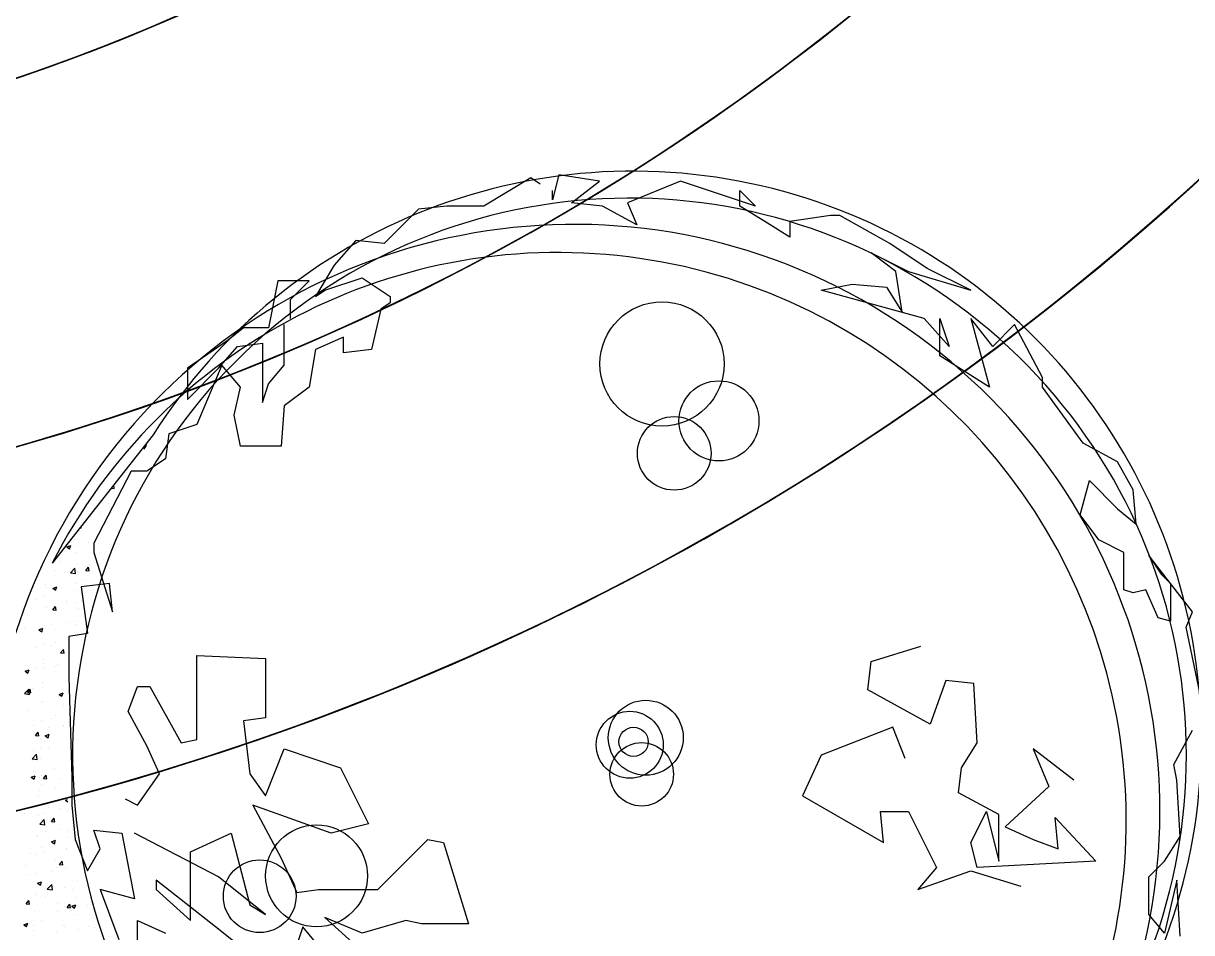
# Model space of a CAD drawing. Extents: x 652 to 897, y 187 to 370.
# Drawn here: x 833.357 to 834.329, y 224.469 to 225.225 of the extents above; entities that cross this region are included whole.
import ezdxf

# ---------------------------------------------------------------- set-up
doc = ezdxf.new("R2010")
doc.units = 0
doc.layers.get('0').update_dxf_attribs({"linetype": 'CONTINUOUS'})
doc.layers.add('40', color=3, linetype='CONTINUOUS')
doc.layers.add('ROAD', color=1, linetype='CONTINUOUS')

# ---------------------------------------------------------------- blocks, each defined once
blk = doc.blocks.new('PLANT90')
for radius, start, end in [(5000, 98.1984, 120.329), (5000, 53.1984, 75.329), (4350, 98.1984, 120.329), (4350, 53.1984, 75.329), (3700, 98.1984, 120.329), (3700, 53.1984, 75.329), (5000, 143.1984, 165.329), (4350, 143.1984, 165.329), (5000, 8.1984, 30.329), (3700, 143.1984, 165.329), (4350, 8.1984, 30.329), (3700, 8.1984, 30.329), (3700, 188.1984, 210.329), (4350, 188.1984, 210.329), (5000, 188.1984, 210.329), (3700, 323.1984, 345.329), (4350, 323.1984, 345.329), (5000, 323.1984, 345.329), (3700, 233.1984, 255.329), (3700, 278.1984, 300.329), (4350, 233.1984, 255.329), (4350, 278.1984, 300.329), (5000, 233.1984, 255.329), (5000, 278.1984, 300.329)]:
    blk.add_arc((121.2, -11.9), radius, start, end)
blk = doc.blocks.new('WH34')
at = {"layer": '40', "color": 3}
for p, q in [((-206.16, 151.77), (-250.31, 95.63)), ((-210.2, 145.7), (-209.15, 146.96)), ((-210.2, 146.64), (-209.59, 146.23)), ((-210.2, 145.7), (-209.92, 145.67)), ((-209.52, 146.34), (-209.05, 147.72)), ((-209.47, 147.56), (-209.05, 147.72)), ((-224.5, 128.45), (-223.17, 128.33)), ((-223.17, 128.33), (-223.44, 129.8)), ((-219.48, 129.05), (-219.48, 129.05)), ((-225.86, 121.9), (-225.86, 121.9)), ((-224.51, 117.8), (-224.51, 117.8)), ((-233.36, 116.01), (-233.36, 116.01)), ((-229.54, 117.39), (-229.54, 117.39)), ((-226.16, 113.58), (-226.16, 113.58)), ((-238.12, 111.14), (-237.63, 111.1)), ((-237.64, 111.09), (-237.73, 111.62)), ((-243.98, 102.73), (-242.23, 103.4)), ((-243.98, 102.73), (-242.73, 101.89)), ((-242.73, 101.89), (-242.23, 103.4)), ((-239.94, 106.15), (-239.94, 106.15)), ((-239.3, 103.5), (-239.3, 103.5)), ((-234.41, 104.62), (-234.41, 104.62)), ((-242.48, 101.82), (-242.48, 101.82)), ((-240.12, 100.38), (-240.12, 100.38)), ((-248.71, 92.39), (-248.71, 92.39)), ((-246.51, 96.29), (-246.51, 96.29)), ((-242.37, 91.43), (-240.43, 93.46)), ((-240.15, 91.08), (-240.43, 93.46)), ((-239.6, 95.17), (-239.6, 95.17)), ((-235.66, 92.42), (-234.46, 93.86)), ((-235.66, 92.42), (-234.17, 92.29)), ((-234.17, 92.29), (-234.46, 93.86)), ((-234.13, 94.89), (-234.13, 94.89)), ((-242.37, 91.43), (-240.15, 91.08)), ((-239.38, 91.91), (-239.38, 91.91)), ((-237.3, 88.51), (-237.3, 88.51)), ((-253.09, 86.43), (-253.09, 86.43)), ((-252.89, 84.98), (-252.89, 84.98)), ((-250.06, 84.6), (-248.31, 85.28)), ((-250.06, 84.6), (-248.81, 83.76)), ((-248.82, 83.76), (-248.31, 85.27)), ((-239.91, 86.85), (-239.91, 86.85)), ((-239.16, 83.64), (-239.16, 83.64)), ((-257.59, 79.7), (-257.59, 79.7)), ((-253.74, 81.14), (-253.74, 81.14)), ((-253.2, 76.65), (-253.2, 76.65)), ((-244.25, 79.13), (-244.25, 79.13)), ((-243.88, 78.64), (-243.88, 78.64)), ((-240.21, 78.53), (-240.21, 78.53)), ((-237.62, 79.47), (-237.62, 79.47)), ((-252.32, 76.34), (-252.32, 76.34)), ((-250.12, 75.19), (-248.92, 76.62)), ((-250.12, 75.19), (-248.63, 75.06)), ((-248.63, 75.05), (-248.92, 76.62)), ((-238.98, 75.78), (-238.98, 75.78)), ((-262.57, 66.99), (-262.57, 66.99)), ((-256.14, 66.47), (-254.39, 67.15)), ((-256.14, 66.47), (-254.9, 65.64)), ((-254.9, 65.63), (-254.39, 67.14)), ((-253.5, 68.33), (-253.5, 68.33)), ((-250.46, 68.78), (-250.46, 68.78)), ((-249.22, 66.43), (-249.22, 66.43)), ((-244.2, 69.61), (-244.2, 69.61)), ((-240.52, 70.21), (-240.52, 70.21)), ((-240.2, 68.72), (-240.2, 68.72)), ((-254.77, 66.22), (-254.77, 66.22)), ((-257.03, 58.92), (-257.03, 58.92)), ((-253.8, 60.01), (-253.8, 60.01)), ((-250.77, 59.75), (-250.77, 59.75)), ((-248.78, 60.73), (-248.78, 60.73)), ((-246.65, 56.38), (-245.45, 57.82)), ((-246.65, 56.38), (-245.16, 56.25)), ((-245.16, 56.25), (-245.45, 57.82)), ((-254.11, 51.69), (-254.11, 51.69)), ((-254.09, 53.65), (-254.09, 53.65)), ((-247.88, 51.13), (-247.88, 51.13)), ((-262.22, 48.35), (-260.47, 49.02)), ((-262.22, 48.35), (-260.98, 47.51)), ((-262.17, 50.86), (-262.17, 50.86)), ((-260.98, 47.5), (-260.47, 49.02)), ((-257.35, 49.89), (-257.35, 49.89)), ((-253.82, 49.48), (-253.82, 49.48)), ((-248.82, 50.29), (-248.82, 50.29)), ((-259.06, 40.94), (-259.06, 40.94)), ((-254.46, 41.27), (-254.46, 41.27)), ((-254.41, 43.37), (-254.41, 43.37)), ((-262.43, 38.59), (-260.48, 40.62)), ((-262.43, 38.59), (-260.2, 38.24)), ((-261.12, 39.15), (-259.91, 40.58)), ((-261.12, 39.15), (-259.62, 39.01)), ((-260.2, 38.24), (-260.48, 40.61)), ((-259.62, 39.01), (-259.91, 40.58)), ((-247.3, 38.28), (-245.55, 38.95)), ((-247.3, 38.28), (-246.06, 37.44)), ((-246.06, 37.44), (-245.55, 38.95)), ((-245.72, 40.38), (-245.72, 40.38)), ((-261.04, 31.41), (-261.04, 31.41)), ((-254.85, 34.56), (-254.85, 34.56)), ((-254.72, 35.04), (-254.72, 35.04)), ((-245.25, 33.49), (-245.25, 33.49)), ((-255.02, 26.72), (-255.02, 26.72)), ((-250.59, 27.61), (-250.59, 27.61)), ((-248.86, 29.07), (-248.86, 29.07)), ((-258.66, 24.81), (-258.66, 24.81)), ((-257.65, 20.34), (-256.44, 21.78)), ((-256.15, 20.21), (-256.44, 21.77)), ((-253.38, 20.15), (-251.63, 20.82)), ((-252.14, 19.31), (-251.63, 20.82)), ((-251.82, 23.63), (-251.82, 23.63)), ((-245.57, 24.46), (-245.57, 24.46)), ((-245.32, 24.25), (-245.32, 24.25)), ((-257.65, 20.34), (-256.15, 20.21)), ((-255.32, 18.4), (-255.32, 18.4)), ((-253.89, 17.82), (-253.89, 17.82)), ((-253.38, 20.15), (-252.14, 19.31)), ((-259.11, 10.09), (-257.16, 12.12)), ((-258.4, 13.77), (-258.4, 13.77)), ((-256.89, 9.75), (-257.16, 12.12)), ((-255.56, 14.9), (-255.56, 14.9)), ((-252.14, 14.6), (-252.14, 14.6)), ((-259.11, 10.09), (-256.89, 9.75)), ((-255.63, 10.08), (-255.63, 10.08)), ((-249.25, 5.98), (-249.25, 5.98)), ((-260.43, 2.12), (-260.43, 2.12)), ((-259.47, 2.02), (-257.72, 2.69)), ((-259.47, 2.02), (-258.22, 1.18)), ((-258.72, 4.74), (-258.72, 4.74)), ((-258.22, 1.18), (-257.72, 2.69)), ((-255.93, 1.75), (-255.93, 1.75)), ((-254.92, 2.9), (-254.92, 2.9)), ((-254.18, 1.54), (-252.97, 2.97)), ((-254.18, 1.54), (-252.69, 1.41)), ((-252.69, 1.4), (-252.97, 2.97)), ((-247.08, 1.56), (-247.08, 1.56)), ((-255.83, -3.88), (-255.83, -3.88)), ((-255.16, -1.24), (-255.16, -1.24)), ((-248.93, -2.58), (-248.93, -2.58)), ((-256.24, -6.57), (-256.24, -6.57)), ((-244.54, -8.04), (-243.63, -7.69)), ((-244.54, -8.04), (-243.51, -8.74)), ((-262.4, -13.74), (-262.4, -13.74)), ((-256.54, -14.89), (-256.54, -14.89)), ((-253.96, -13.84), (-253.96, -13.84)), ((-252.06, -11.15), (-252.06, -11.15)), ((-246.62, -11.66), (-246.62, -11.66)), ((-243.56, -13.02), (-243.56, -13.02)), ((-255.8, -18.4), (-253.85, -16.37)), ((-255.8, -18.4), (-253.57, -18.74)), ((-253.57, -18.74), (-253.85, -16.37)), ((-250.71, -17.27), (-249.51, -15.83)), ((-250.71, -17.27), (-249.22, -17.4)), ((-249.22, -17.4), (-249.51, -15.83)), ((-256.93, -23.92), (-256.93, -23.92)), ((-256.84, -23.21), (-256.84, -23.21)), ((-253.19, -21.52), (-253.19, -21.52)), ((-250.63, -26.17), (-248.88, -25.5)), ((-249.38, -27.01), (-248.88, -25.5)), ((-246.93, -20.7), (-246.93, -20.7)), ((-243.86, -21.34), (-243.86, -21.34)), ((-243.58, -24.49), (-243.58, -24.49)), ((-255, -28.75), (-255, -28.75)), ((-253.51, -30.56), (-253.51, -30.56)), ((-251.65, -27.28), (-251.65, -27.28)), ((-250.63, -26.17), (-249.38, -27.01)), ((-244.16, -29.66), (-244.16, -29.66)), ((-244.04, -29.31), (-244.04, -29.31)), ((-259.77, -31.38), (-259.77, -31.38)), ((-257.15, -31.54), (-257.15, -31.54)), ((-249.01, -34.24), (-249.01, -34.24)), ((-247.24, -36.07), (-246.04, -34.64)), ((-245.75, -36.21), (-246.04, -34.64)), ((-261.9, -36.63), (-261.9, -36.63)), ((-260.09, -40.42), (-260.09, -40.42)), ((-257.45, -39.86), (-257.45, -39.86)), ((-250.62, -39.17), (-250.62, -39.17)), ((-248.55, -37.2), (-248.55, -37.2)), ((-247.24, -36.07), (-245.75, -36.2)), ((-244.47, -37.98), (-244.47, -37.98)), ((-256.71, -44.3), (-254.96, -43.63)), ((-256.71, -44.3), (-255.47, -45.14)), ((-255.47, -45.14), (-254.96, -43.63)), ((-254.04, -45.49), (-254.04, -45.49)), ((-252.48, -46.89), (-250.54, -44.86)), ((-250.26, -47.23), (-250.54, -44.86)), ((-239.46, -42.99), (-239.46, -42.99)), ((-257.76, -48.18), (-257.76, -48.18)), ((-257.2, -49.03), (-257.2, -49.03)), ((-253.42, -49.97), (-253.42, -49.97)), ((-252.48, -46.89), (-250.26, -47.23)), ((-244.77, -46.31), (-244.77, -46.31)), ((-241.41, -46.95), (-241.41, -46.95)), ((-240.08, -50.53), (-240.08, -50.53)), ((-261.7, -53.31), (-260.5, -51.87)), ((-261.7, -53.31), (-260.21, -53.44)), ((-261.5, -52.76), (-261.5, -52.76)), ((-260.21, -53.44), (-260.5, -51.88)), ((-248.15, -53.33), (-248.15, -53.33)), ((-245.08, -54.63), (-245.08, -54.63)), ((-243.77, -54.88), (-242.57, -53.44)), ((-243.77, -54.88), (-242.28, -55.01)), ((-242.28, -55.01), (-242.57, -53.44)), ((-241.79, -54.37), (-240.04, -53.69)), ((-241.79, -54.37), (-240.54, -55.2)), ((-241.72, -55.99), (-241.72, -55.99)), ((-240.55, -55.21), (-240.04, -53.7)), ((-234.81, -53.89), (-234.81, -53.89)), ((-258.06, -56.5), (-258.06, -56.5)), ((-255.07, -60.41), (-255.07, -60.41)), ((-247.98, -56.81), (-247.98, -56.81)), ((-240.49, -57.91), (-240.49, -57.91)), ((-232.54, -61.19), (-232.54, -61.19)), ((-262.79, -62.43), (-261.04, -61.76)), ((-262.79, -62.43), (-261.55, -63.27)), ((-261.55, -63.27), (-261.04, -61.76)), ((-258.4, -62.68), (-258.4, -62.68)), ((-258.36, -64.83), (-258.36, -64.83)), ((-248.3, -65.85), (-248.3, -65.85)), ((-245.38, -62.95), (-245.38, -62.95)), ((-245.05, -63.24), (-245.05, -63.24)), ((-238.83, -64.6), (-238.83, -64.6)), ((-234.5, -63.4), (-234.5, -63.4)), ((-231.71, -63.81), (-231.71, -63.81))]:
    blk.add_line(p, q, dxfattribs=at)
for points in [[(-36.95, 261.29), (-41.04, 264.02), (-61.52, 251.74), (-68.34, 251.74), (-77.9, 251.74), (-90.18, 250.38), (-105.2, 235.38), (-117.48, 236.74), (-127.04, 225.83), (-135.23, 212.19), (-131.13, 214.91), (-114.75, 220.37), (-102.47, 212.19), (-102.47, 209.46), (-106.56, 206.73), (-110.66, 189), (-122.94, 187.63), (-122.94, 194.45), (-135.23, 189), (-137.96, 172.63), (-148.88, 164.44), (-150.24, 146.71), (-167.99, 146.71), (-170.72, 160.35), (-167.99, 172.63), (-176.18, 182.18), (-187.1, 156.26), (-199.38, 152.17), (-200.75, 141.26), (-208.94, 135.8), (-215.76, 135.8), (-232.14, 104.43), (-232.14, 100.33), (-223.95, 74.42), (-225.32, 86.69), (-237.6, 85.33), (-234.87, 64.87), (-243.06, 63.51), (-243.06, 45.77), (-241.7, 2.12), (-241.7, -10.15), (-240.33, -25.16), (-234.87, -38.8), (-229.41, -29.25), (-232.14, -21.07), (-219.86, -22.43), (-214.4, -51.07), (-229.41, -46.98), (-221.22, -68.81)], [(-213.03, -74.26), (-213.03, -64.72), (-213.03, -60.62), (-200.75, -66.08)], [(242.88, -67.44), (241.52, -42.89), (236.06, -66.08), (229.23, -57.9), (229.23, -41.53), (236.06, -34.71), (242.88, -23.79), (241.52, 0.76), (240.15, 7.58), (248.34, 22.58)], [(252.44, 34.86), (245.61, 67.6), (248.34, 74.42), (229.23, 98.97), (234.69, 90.79), (238.79, 86.69), (238.79, 70.33), (233.33, 71.69), (227.87, 83.97), (222.41, 82.6), (218.31, 83.97), (218.31, 100.33), (207.39, 105.79), (199.2, 116.7), (203.3, 131.71), (215.58, 119.43), (223.77, 112.61), (222.41, 127.62), (215.58, 139.89), (200.57, 148.08), (182.82, 172.63), (182.82, 176.72), (170.54, 199.91), (160.98, 190.36), (151.43, 202.64), (159.62, 172.63), (137.78, 186.27), (137.78, 202.64), (141.87, 190.36), (130.95, 202.64), (85.91, 214.91), (99.56, 217.64), (114.57, 216.28), (121.4, 205.37), (118.67, 223.1), (107.75, 231.28), (124.13, 223.1), (151.43, 214.91), (132.32, 224.46), (115.94, 235.38), (94.1, 247.65), (90, 247.65), (72.26, 244.92), (72.26, 238.1), (61.34, 244.92), (50.42, 251.74), (50.42, 258.56), (57.24, 251.74), (24.48, 262.66), (1.28, 253.11), (5.37, 243.56), (-9.64, 251.74), (-23.29, 253.11), (-11.01, 262.66), (-28.76, 265.38), (-31.49, 254.47), (-31.49, 258.56)], [(-146.15, 202.64), (-146.15, 210.82), (-137.96, 219.01), (-151.61, 219.01), (-155.7, 198.55), (-166.62, 198.55), (-173.45, 193.09), (-191.19, 180.81), (-191.19, 167.17), (-177.54, 180.81), (-169.35, 190.36), (-158.43, 191.73), (-158.43, 176.72), (-158.43, 165.81), (-155.7, 173.99), (-148.88, 182.18), (-148.88, 194.45), (-148.88, 199.91)], [(196.47, 0.76), (178.73, 14.4), (185.55, -1.97), (166.44, -19.7), (178.73, -25.16), (189.65, -29.25), (188.28, -15.61), (206.03, -34.71), (154.16, -37.43), (151.43, -26.52), (158.25, -12.88), (163.71, -34.71), (163.71, -14.25), (145.97, -4.7), (147.33, 6.22), (154.16, 17.13), (152.79, 43.04), (140.51, 44.41), (133.68, 25.31), (106.38, 40.32), (107.75, 52.59), (129.59, 59.41)], [(-218.49, -7.43), (-213.03, -10.15), (-203.48, 3.49), (-208.94, 15.76), (-217.13, 30.77), (-213.03, 41.68), (-207.57, 41.68), (-193.92, 17.13), (-187.1, 18.49), (-187.1, 41.68), (-187.1, 55.32), (-157.07, 53.96), (-157.07, 28.04), (-166.62, 26.68), (-163.89, 3.49), (-157.07, -6.06), (-148.88, 14.4), (-124.31, 6.22), (-112.02, -18.34), (-128.4, -22.43), (-162.53, -10.15), (-150.24, -33.34), (-143.42, -48.35), (-133.86, -46.98), (-127.04, -46.98), (-107.93, -46.98), (-86.09, -25.16), (-79.26, -26.52), (-68.34, -61.99), (-88.82, -61.99), (-95.64, -60.62), (-114.75, -66.08), (-131.13, -59.26), (-117.48, -71.54)], [(-128.4, -78.36), (-140.69, -63.35), (-150.24, -92)], [(-165.26, -74.26), (-178.91, -63.35), (-204.84, -42.89), (-204.84, -46.98), (-189.83, -60.62), (-189.83, -30.61), (-172.08, -22.43), (-163.89, -53.8), (-157.07, -57.9), (-177.54, -41.53), (-214.4, -22.43)], [(122.76, 10.31), (117.3, 23.95), (85.91, 11.67), (77.72, -6.06), (113.21, -26.52), (111.84, -12.88), (124.13, -12.88), (136.41, -37.43), (128.22, -46.98), (151.43, -38.8), (173.27, -45.62)]]:
    blk.add_lwpolyline(points, dxfattribs=at)
for centre, radius in [((16.36, 182.71), 27.17), ((41.24, 157.84), 17.5), ((21.69, 143.63), 16.09), ((2.25, 16.23), 14.64), ((9.25, 19.31), 16.38), ((3.91, 17.53), 6.4), ((7.47, 3.32), 13.88), ((-134.72, -41.08), 22.27), ((-159.6, -49.96), 15.89)]:
    blk.add_circle(centre, radius, dxfattribs=at)
for centre, radius, start, end in [((3.62, 18.35), 248.62, 147.5437, 215.7516), ((-28.96, -16.89), 248.31, 153.0525, 227.8925), ((-22.12, -12.48), 256.18, 227.4192, 337.2791), ((2.14, 11.64), 243.54, 214.674, 323.2562)]:
    blk.add_arc(centre, radius, start, end, dxfattribs=at)

msp = doc.modelspace()

# ---------------------------------------------------------------- hatches: boundary and pattern name
h = msp.add_hatch()
h.set_pattern_fill('EARTH', color=3, scale=0.08, style=0)
h.set_pattern_definition([(0, (621.5108, 27.919), (0.508, 0.508), [0.508, -0.508]), (0, (621.5108, 28.1095), (0.508, 0.508), [0.508, -0.508]), (0, (621.5108, 28.3), (0.508, 0.508), [0.508, -0.508]), (90, (621.5743, 28.3635), (-0.508, 0.508), [0.508, -0.508]), (90, (621.7648, 28.3635), (-0.508, 0.508), [0.508, -0.508]), (90, (621.9553, 28.3635), (-0.508, 0.508), [0.508, -0.508])])
edge = h.paths.add_edge_path()
edge.add_line((836.48172, 234.55135), (836.79496, 234.62684))
edge.add_spline(control_points=[(836.79496, 234.62684), (836.76202, 234.68681), (836.68795, 234.81663), (836.52906, 234.92848), (836.44613, 234.90947), (836.41295, 234.89468)], knot_values=[40.856232, 40.856232, 40.856232, 40.856232, 41.009437, 41.154868, 41.257831, 41.257831, 41.257831, 41.257831], degree=3, periodic=0)
edge.add_arc((836.36271, 234.8822), 0.05177, -133.98029, 13.94199, ccw=False)
edge.add_spline(control_points=[(836.32676, 234.84495), (836.30747, 234.83264), (836.24151, 234.79103), (836.17014, 234.77127), (836.12199, 234.7569), (836.12062, 234.75649)], knot_values=[41.348854, 41.348854, 41.348854, 41.348854, 41.410523, 41.559495, 41.563888, 41.563888, 41.563888, 41.563888], degree=3, periodic=0)
edge.add_arc((836.08365, 234.79274), 0.05177, 256.70458, 315.56118, ccw=False)
edge.add_spline(control_points=[(836.07175, 234.74236), (836.06805, 234.74137), (836.06434, 234.74042), (836.06061, 234.73949)], knot_values=[41.616129, 41.616129, 41.616129, 41.616129, 41.627907, 41.627907, 41.627907, 41.627907], degree=3, periodic=0)
edge.add_spline(control_points=[(836.06061, 234.73949), (836.03509, 234.73316), (835.97173, 234.72165), (835.89095, 234.72938), (835.86713, 234.75111)], knot_values=[41.627907, 41.627907, 41.627907, 41.627907, 41.708468, 41.820399, 41.820399, 41.820399, 41.820399], degree=3, periodic=0)
edge.add_line((835.86713, 234.75111), (835.89725, 234.64144))
edge.add_line((835.89725, 234.64144), (835.89414, 234.58682))
edge.add_line((835.89414, 234.58682), (835.98068, 234.62121))
edge.add_arc((835.93105, 234.60647), 0.05177, 16.54376, 26.78117)
edge.add_arc((835.98631, 234.68077), 0.05177, 206.81187, 259.9413, ccw=False)
edge.add_line((835.9401, 234.65742), (836.03594, 234.69552))
edge.add_arc((835.98631, 234.68077), 0.05177, -100.0587, 16.54376, ccw=False)
edge.add_arc((835.93105, 234.60647), 0.05177, -40.94522, 26.78117, ccw=False)
edge.add_line((835.97015, 234.57255), (836.00364, 234.58586))
edge.add_arc((835.95401, 234.57112), 0.05177, -153.18813, 16.54376, ccw=False)
edge.add_line((835.90781, 234.54776), (835.92591, 234.55496))
edge.add_arc((835.93105, 234.60647), 0.05177, 223.09051, 264.30085, ccw=False)
edge.add_line((835.89324, 234.57111), (835.89011, 234.51613))
edge.add_line((835.89011, 234.51613), (835.91173, 234.52473))
edge.add_arc((835.8621, 234.50998), 0.05177, -61.03147, 16.54376, ccw=False)
edge.add_line((835.88718, 234.46469), (835.88684, 234.4588))
edge.add_line((835.88684, 234.4588), (835.89328, 234.43208))
edge.add_line((835.89328, 234.43208), (835.90758, 234.43777))
edge.add_arc((835.85795, 234.42302), 0.05177, -20.53851, 16.54376, ccw=False)
edge.add_line((835.90643, 234.40486), (835.93725, 234.41712))
edge.add_arc((835.88763, 234.40237), 0.05177, -62.52426, 16.54376, ccw=False)
edge.add_line((835.91151, 234.35644), (835.91561, 234.33943))
edge.add_line((835.91561, 234.33943), (835.96821, 234.36034))
edge.add_arc((835.91858, 234.3456), 0.05177, -59.99228, 16.54376, ccw=False)
edge.add_arc((835.9147, 234.29192), 0.03106, 3.50899, 16.54443, ccw=False)
edge.add_line((835.9457, 234.29382), (836.02731, 234.32626))
edge.add_arc((835.97768, 234.31152), 0.05177, -39.57226, 16.54376, ccw=False)
edge.add_line((836.01759, 234.27854), (836.05232, 234.29234))
edge.add_arc((836.08067, 234.30504), 0.03106, 204.11456, 206.81187)
edge.add_line((836.05295, 234.29102), (836.11045, 234.31388))
edge.add_arc((836.08067, 234.30504), 0.03106, -99.75907, 16.54376, ccw=False)
edge.add_arc((836.04531, 234.28208), 0.03106, 244.27747, 345.73044, ccw=False)
edge.add_arc((836.0164, 234.28106), 0.03106, 218.35874, 299.78145, ccw=False)
edge.add_arc((835.97768, 234.31152), 0.05177, 227.47553, 286.09734, ccw=False)
edge.add_line((835.94269, 234.27336), (835.93827, 234.27161))
edge.add_arc((835.9085, 234.26276), 0.03106, -22.39266, 16.54376, ccw=False)
edge.add_arc((835.88603, 234.24316), 0.05177, 5.93074, 8.62922, ccw=False)
edge.add_line((835.93753, 234.24851), (835.9673, 234.12499))
edge.add_line((835.9673, 234.12499), (835.99783, 234.13712))
edge.add_arc((835.9482, 234.12238), 0.05177, 5.57441, 16.54376, ccw=False)
edge.add_line((835.99973, 234.12741), (836.02674, 234.13815))
edge.add_arc((835.97711, 234.12341), 0.05177, -86.656, 16.54376, ccw=False)
edge.add_line((835.98013, 234.07172), (835.99872, 233.9946))
edge.add_line((835.99872, 233.9946), (836.03256, 234.00805))
edge.add_arc((836.06666, 234.047), 0.05177, 206.81187, 228.79825, ccw=False)
edge.add_line((836.02045, 234.02365), (836.11629, 234.06174))
edge.add_arc((836.06666, 234.047), 0.05177, -103.35206, 16.54376, ccw=False)
edge.add_arc((836.00315, 234.00135), 0.05177, 277.02425, 354.77511, ccw=False)
edge.add_line((836.00948, 233.94996), (836.02048, 233.90433))
edge.add_line((836.02048, 233.90433), (836.10618, 233.9384))
edge.add_arc((836.05656, 233.92366), 0.05177, -126.35558, 16.54376, ccw=False)
edge.add_line((836.02587, 233.88197), (836.22354, 233.06179))
edge.add_line((836.22354, 233.06179), (836.80684, 233.20237))
edge.add_line((836.80684, 233.20237), (836.48172, 234.55135))
h.paths.add_polyline_path([(837.76963, 235.11433, -0.110627), (837.75715, 235.12628), (837.76143, 235.1286, -0.05611), (837.75574, 235.13537), (837.76354, 235.13961), (837.74329, 235.22364, -0.23243), (837.70842, 235.224, -0.465286), (837.64821, 235.22976, -0.17384), (837.6268, 235.24569), (837.64014, 235.25293, -0.334406), (837.59528, 235.26873), (837.66449, 235.30629, -0.334406), (837.65329, 235.26006), (837.69602, 235.28325, -0.167607), (837.69796, 235.25755), (837.71704, 235.2679, -0.103389), (837.72028, 235.25205), (837.73457, 235.25981), (837.71727, 235.33158, -0.018764), (837.71554, 235.33399), (837.71656, 235.33454), (837.70049, 235.4012, -0.591051), (837.63147, 235.39541), (837.69374, 235.42921), (837.68658, 235.45892), (836.06061, 235.06703, -0.82009), (835.9619, 235.04324), (835.87054, 235.02123, -0.26866), (835.82326, 234.99986, -0.121109), (835.80249, 234.98644), (835.80723, 234.9692), (835.86607, 234.88601), (835.86279, 234.88471, -0.304721), (835.84557, 234.82959), (835.89725, 234.64144), (835.89414, 234.58682), (835.98068, 234.62121, 0.044699), (835.97727, 234.6298, -0.236065), (835.9401, 234.65742), (836.03594, 234.69552, -0.557751), (835.97727, 234.6298, -0.304426), (835.97015, 234.57255), (836.00364, 234.58586, -0.914181), (835.90781, 234.54776), (835.92591, 234.55496, -0.181777), (835.89324, 234.57111), (835.89011, 234.51613), (835.91173, 234.52473, -0.352034), (835.88718, 234.46469), (835.88684, 234.4588), (835.89328, 234.43208), (835.90758, 234.43777, -0.163229), (835.90643, 234.40486), (835.93725, 234.41712, -0.359372), (835.91151, 234.35644), (835.91561, 234.33943), (835.96821, 234.36034, -0.346946), (835.94448, 234.30077, -0.056939), (835.9457, 234.29382), (836.02731, 234.32626, -0.249866), (836.01759, 234.27854), (836.04617, 234.2899, -0.081374), (836.04744, 234.27994), (836.05778, 234.28405, -0.068611), (836.05295, 234.29102), (836.11045, 234.31388, -0.556038), (836.07541, 234.27442, -0.474049), (836.03182, 234.2541, -0.371016), (835.99204, 234.26178, -0.261514), (835.94269, 234.27336), (835.93827, 234.27161, -0.171546), (835.93722, 234.25093, -0.011775), (835.93753, 234.24851), (835.9673, 234.12499), (835.99783, 234.13712, -0.047899), (835.99973, 234.12741), (836.02674, 234.13815, -0.483418), (835.98013, 234.07172), (835.99872, 233.9946), (836.03256, 234.00805, -0.096229), (836.02045, 234.02365), (836.11629, 234.06174, -0.576744), (836.0547, 233.99663, -0.352896), (836.00948, 233.94996), (836.02048, 233.90433), (836.10618, 233.9384, -0.71923), (836.02587, 233.88197), (836.22354, 233.06179), (836.80684, 233.20237), (836.48172, 234.55135), (837.82717, 234.87562)])
h.paths.add_polyline_path([(836.94742, 232.61908), (836.36413, 232.47849), (836.69506, 231.10541), (835.31845, 230.77363), (835.45903, 230.19033), (837.39071, 230.65589, 0.00061), (837.40527, 230.71941)])
h.paths.add_polyline_path([(833.53029, 229.72548), (834.87573, 230.04975), (834.73515, 230.63305), (832.8064, 230.16819), (833.27211, 228.23592), (833.85541, 228.3765)])
h.paths.add_polyline_path([(833.99599, 227.7932), (833.41269, 227.65262), (833.74363, 226.27954), (832.36702, 225.94776), (832.5076, 225.36446), (834.46751, 225.83682)])
h.paths.add_polyline_path([(830.57885, 224.8996), (831.9243, 225.22387), (831.78372, 225.80717), (829.85497, 225.34232), (830.32068, 223.41004), (830.90398, 223.55063)])
h = msp.add_hatch()
h.set_pattern_fill('AR-SAND,_O', color=3, scale=0.015)
h.set_pattern_definition([(37.5, (621.5108, 27.919), (-0.0240005, 0.7341199), [0, -0.57912, 0, -0.6477, 0, -0.619125]), (7.5, (621.5108, 27.919), (0.674285, 1.0752377), [0, -0.31242, 0, -0.52197, 0, -0.200025]), (327.5, (621.04217, 27.919), (1.1864886, 0.0021558), [0, -0.1905, 0, -0.6858, 0, -0.89535]), (317.5, (621.0422, 27.919), (1.1453347, 0.334394), [0, -0.09525, 0, -0.44958, 0, -0.51435])])
h.paths.add_polyline_path([(841.74247, 220.79224), (844.24247, 220.79224), (844.24247, 219.29224), (841.74247, 219.29224)], flags=17)
edge = h.paths.add_edge_path()
edge.add_line((829.12775, 206.58747), (856.57996, 206.66963))
edge.add_arc((856.57397, 208.66963), 2, 270.17148, 416.7596)
edge.add_arc((874.78416, 236.45493), 31.22099, 197.129267, 236.759601, ccw=False)
edge.add_arc((843.03676, 226.6704), 2, 17.12927, 162.50637)
edge.add_arc((811.35223, 236.65663), 31.22099, 302.336358, 342.506365, ccw=False)
edge.add_arc((829.12176, 208.58746), 2, 122.33636, 270.17148)
edge = h.paths.add_edge_path()
edge.add_spline(control_points=[(842.99247, 221.80548), (842.44982, 221.8474), (840.847, 221.9712), (840.29884, 218.87084), (842.80096, 216.01731), (843.91483, 209.55908), (837.06491, 205.72445), (831.38431, 208.03653), (831.11188, 212.5691), (832.79424, 213.98378), (833.51693, 214.54358)], knot_values=[0, 0, 0, 0, 1.492724, 4.408963, 6.477104, 13.071181, 20.515409, 25.146135, 28.936947, 31.578152, 31.578152, 31.578152, 31.578152], degree=3, periodic=0)
edge.add_arc((836.00625, 212.35601), 3.31394, -104.58332, 138.69162, ccw=False)
edge.add_spline(control_points=[(835.17184, 209.14884), (835.2786, 209.11959), (835.38981, 209.09425), (835.80523, 209.0191), (836.12529, 208.99618), (837.0178, 209.02876), (837.60717, 209.15652), (838.46279, 209.50135), (838.76147, 209.65744), (839.30482, 210.01223), (839.54793, 210.20989), (839.96441, 210.63102), (840.13825, 210.85432), (840.40851, 211.30422), (840.50748, 211.53177), (840.68409, 212.14768), (840.73471, 212.56499), (840.71134, 213.45576), (840.637, 213.92692), (840.44556, 214.59444), (840.37268, 214.80304), (840.20657, 215.20499), (840.11261, 215.3995), (839.91236, 215.75985), (839.81557, 215.90927), (839.58158, 216.2477), (839.48738, 216.38232), (839.30365, 216.6606), (839.21484, 216.80046), (839.03555, 217.11092), (838.94439, 217.28218), (838.77119, 217.66139), (838.68903, 217.87075), (838.5444, 218.34119), (838.48666, 218.59769), (838.37371, 219.35165), (838.36821, 219.83884), (838.44973, 220.57544), (838.49319, 220.82393), (838.61938, 221.32134), (838.7004, 221.5674), (838.89114, 222.00863), (838.98974, 222.20126), (839.22897, 222.5824), (839.36809, 222.76919), (839.70054, 223.1308), (839.89023, 223.30262), (840.2365, 223.5415), (840.3554, 223.61274), (840.62421, 223.75276), (840.77791, 223.81848), (841.10198, 223.93199), (841.26982, 223.97524), (841.67725, 224.05632), (841.90117, 224.07693), (842.31172, 224.09443), (842.49455, 224.09004), (842.77844, 224.07737), (842.89019, 224.06996), (842.99247, 224.06234)], knot_values=[0.165506, 0.165506, 0.165506, 0.165506, 0.668423, 0.668423, 1.991582, 1.991582, 4.329378, 4.329378, 5.674595, 5.674595, 7.019812, 7.019812, 8.365029, 8.365029, 9.710246, 9.710246, 11.571568, 11.571568, 13.432889, 13.432889, 14.300617, 14.300617, 15.168346, 15.168346, 16.036074, 16.036074, 16.477211, 16.477211, 16.842477, 16.842477, 17.207743, 17.207743, 17.573009, 17.573009, 17.982694, 17.982694, 18.772221, 18.772221, 19.166984, 19.166984, 19.561747, 19.561747, 19.860292, 19.860292, 20.158838, 20.158838, 20.457383, 20.457383, 20.606655, 20.606655, 20.788226, 20.788226, 21.005446, 21.005446, 21.346043, 21.346043, 21.68664, 21.68664, 21.933876, 21.933876, 21.933876, 21.933876], degree=3, periodic=0)
edge.add_spline(control_points=[(842.99247, 224.06234), (843.09476, 224.06996), (843.20651, 224.07737), (843.4904, 224.09004), (843.67323, 224.09443), (844.08378, 224.07693), (844.3077, 224.05632), (844.71513, 223.97524), (844.88297, 223.93199), (845.20704, 223.81848), (845.36074, 223.75276), (845.62954, 223.61274), (845.74845, 223.5415), (846.09472, 223.30262), (846.28441, 223.1308), (846.61686, 222.76919), (846.75598, 222.5824), (846.99521, 222.20126), (847.09381, 222.00863), (847.28455, 221.5674), (847.36557, 221.32134), (847.49176, 220.82393), (847.53521, 220.57544), (847.61674, 219.83884), (847.61124, 219.35165), (847.49829, 218.59769), (847.44055, 218.34119), (847.29592, 217.87075), (847.21376, 217.66139), (847.04056, 217.28218), (846.9494, 217.11092), (846.77011, 216.80046), (846.6813, 216.6606), (846.49757, 216.38232), (846.40337, 216.2477), (846.16938, 215.90927), (846.07259, 215.75985), (845.87234, 215.3995), (845.77837, 215.20499), (845.61226, 214.80304), (845.53939, 214.59444), (845.34795, 213.92692), (845.27361, 213.45576), (845.25024, 212.56499), (845.30086, 212.14768), (845.47747, 211.53177), (845.57644, 211.30422), (845.8467, 210.85432), (846.02054, 210.63102), (846.43702, 210.20989), (846.68013, 210.01223), (847.22348, 209.65744), (847.52216, 209.50135), (848.37778, 209.15652), (848.96715, 209.02876), (849.85966, 208.99618), (850.17972, 209.0191), (850.59513, 209.09425), (850.70635, 209.11959), (850.81311, 209.14884)], knot_values=[0.165506, 0.165506, 0.165506, 0.165506, 0.412742, 0.412742, 0.753339, 0.753339, 1.093936, 1.093936, 1.311156, 1.311156, 1.492727, 1.492727, 1.642, 1.642, 1.940545, 1.940545, 2.23909, 2.23909, 2.537635, 2.537635, 2.932398, 2.932398, 3.327161, 3.327161, 4.116688, 4.116688, 4.526373, 4.526373, 4.891639, 4.891639, 5.256905, 5.256905, 5.622171, 5.622171, 6.063309, 6.063309, 6.931037, 6.931037, 7.798765, 7.798765, 8.666493, 8.666493, 10.527815, 10.527815, 12.389136, 12.389136, 13.734353, 13.734353, 15.07957, 15.07957, 16.424787, 16.424787, 17.770004, 17.770004, 20.1078, 20.1078, 21.430959, 21.430959, 21.933876, 21.933876, 21.933876, 21.933876], degree=3, periodic=0)
edge.add_arc((849.9787, 212.35601), 3.31394, 41.8681, 284.58332, ccw=False)
edge.add_spline(control_points=[(852.44653, 214.5678), (853.17191, 213.99663), (854.87609, 212.58103), (854.59977, 208.03654), (848.92046, 205.72444), (842.07, 209.55908), (843.184, 216.01731), (845.68611, 218.87084), (845.13795, 221.9712), (843.53513, 221.8474), (842.99247, 221.80548)], knot_values=[0, 0, 0, 0, 2.670396, 6.461208, 11.091935, 18.536162, 25.130239, 27.19838, 30.114619, 31.607343, 31.607343, 31.607343, 31.607343], degree=3, periodic=0)

# ---------------------------------------------------------------- linework, layer by layer
at = {"layer": 'ROAD'}
for radius, start, end in [(26.72099, 287.246082, 358.724353), (31.22099, 302.336358, 342.506365)]:
    msp.add_arc((811.35223, 236.65663), radius, start, end, dxfattribs=at)

# ---------------------------------------------------------------- block references
at = {"color": 82, "xscale": 0.001900799721397561, "yscale": 0.001900800016443327, "zscale": 0.0019008}
msp.add_blockref('WH34', (833.85717, 224.59469), dxfattribs=at)
at = {"layer": '40', "xscale": 0.0004499992355374575, "yscale": 0.0004500006325542927, "zscale": 0.00045, "rotation": 125.4357428130346}
msp.add_blockref('PLANT90', (832.84434, 226.70894), dxfattribs=at)

doc.saveas('drawing.dxf')
